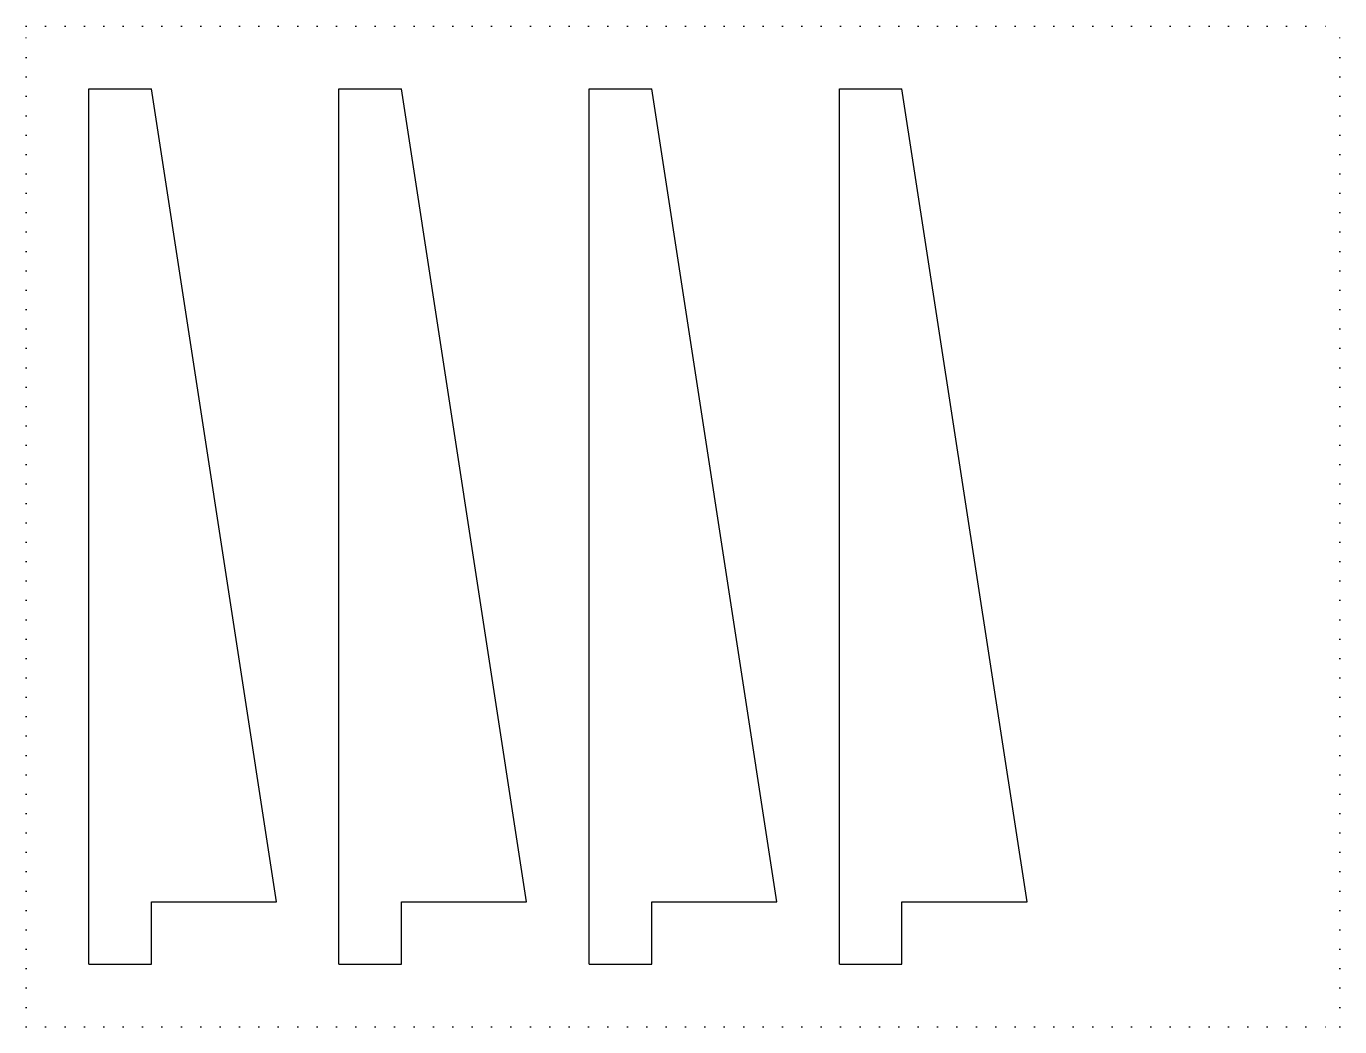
# Model space of a CAD drawing. Header units: millimetres. Extents: x 0 to 210, y 0 to 160.
import ezdxf

# ---------------------------------------------------------------- set-up
doc = ezdxf.new("R2010")
doc.units = ezdxf.units.MM
doc.linetypes.add('ACAD_ISO07W100', pattern=[3, 0, -3])
doc.layers.get('0').update_dxf_attribs({"lineweight": 25, "true_color": 0xffffff})
doc.layers.add('material', color=1, linetype='ACAD_ISO07W100', lineweight=25, true_color=0xff0000)

# ---------------------------------------------------------------- blocks, each defined once
blk = doc.blocks.new('Blok 1')
for p, q in [((0, 0), (0, 140)), ((0, 140), (10, 140)), ((30, 10), (10, 140)), ((10, 0), (10, 10)), ((10, 10), (30, 10)), ((0, 0), (10, 0))]:
    blk.add_line(p, q)

msp = doc.modelspace()

# ---------------------------------------------------------------- linework, layer by layer
at = {"layer": 'material'}
for p, q in [((0, 0), (0, 160)), ((0, 160), (210, 160)), ((210, 0), (210, 160)), ((0, 0), (210, 0))]:
    msp.add_line(p, q, dxfattribs=at)

# ---------------------------------------------------------------- block references
for p in [(10, 10), (50, 10), (90, 10), (130, 10)]:
    msp.add_blockref('Blok 1', p)

doc.saveas('drawing.dxf')
